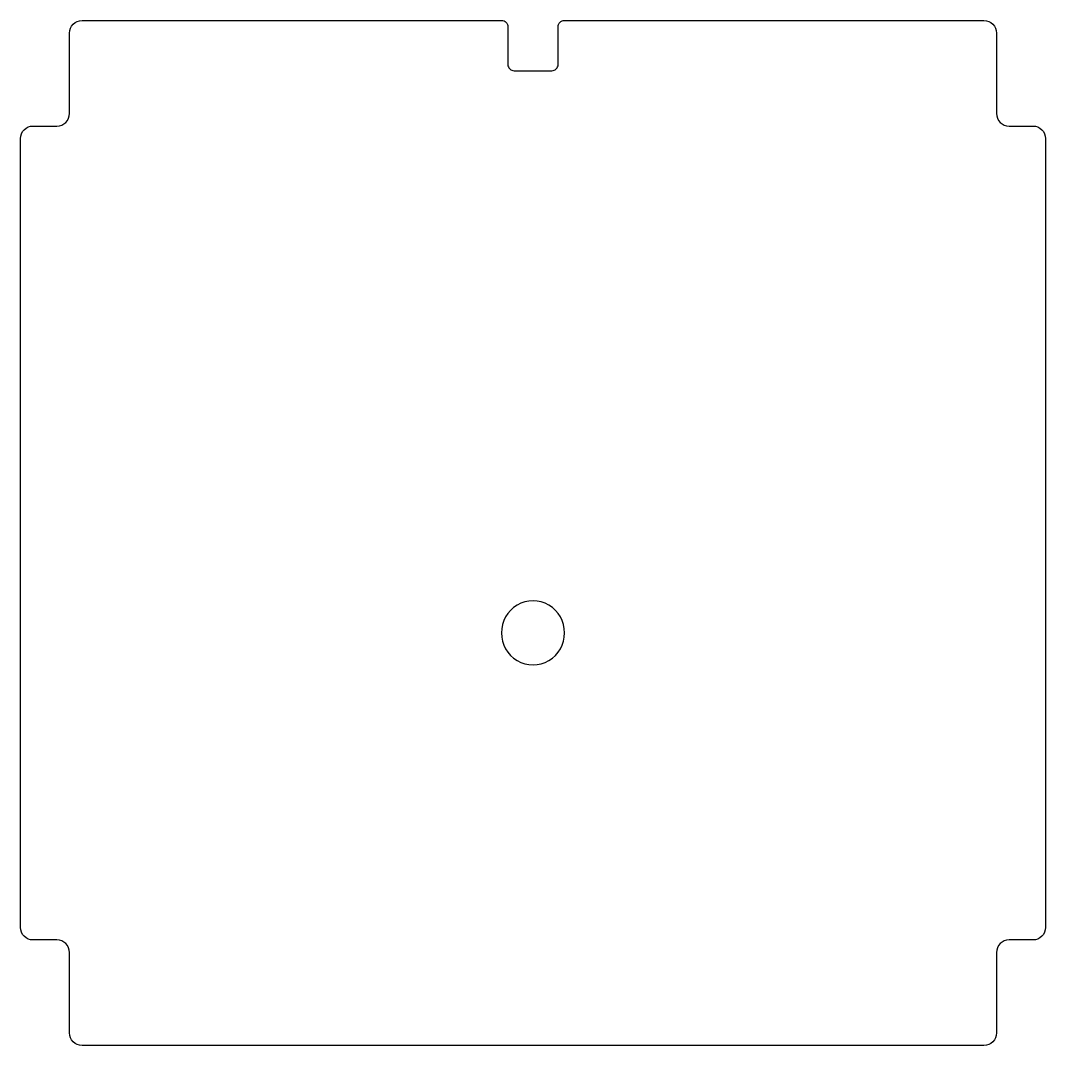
# Model space of a CAD drawing. Header units: millimetres. Extents: x -54 to 354, y -17 to 391.
import ezdxf

# ---------------------------------------------------------------- set-up
doc = ezdxf.new("R2010")
doc.units = ezdxf.units.MM
doc.layers.get('0').update_dxf_attribs({"linetype": 'CONTINUOUS'})

msp = doc.modelspace()

# ---------------------------------------------------------------- linework, layer by layer
msp.add_lwpolyline([(140, 388.5), (140, 373.5, 0.414214), (142.5, 371), (157.5, 371, 0.414214), (160, 373.5), (160, 388.5, -0.414214), (162.5, 391), (329.5, 391, -0.414214), (334.5, 386), (334.5, 354, 0.414214), (339.5, 349), (349, 349, -0.414214), (354, 344), (354, 30, -0.414214), (349, 25), (339.5, 25, 0.414214), (334.5, 20), (334.5, -12, -0.414214), (329.5, -17), (-29.5, -17, -0.414214), (-34.5, -12), (-34.5, 20, 0.414214), (-39.5, 25), (-49, 25, -0.414214), (-54, 30), (-54, 344, -0.414214), (-49, 349), (-39.5, 349, 0.414214), (-34.5, 354), (-34.5, 386, -0.414214), (-29.5, 391), (137.5, 391, -0.414214)], format="xyb", close=True)
for centre, start, end in [((150, 147.48), -1.1077, 181.1077), ((150, 147), -181.1077, 1.1077)]:
    msp.add_arc(centre, 12.5, start, end)

doc.saveas('drawing.dxf')
